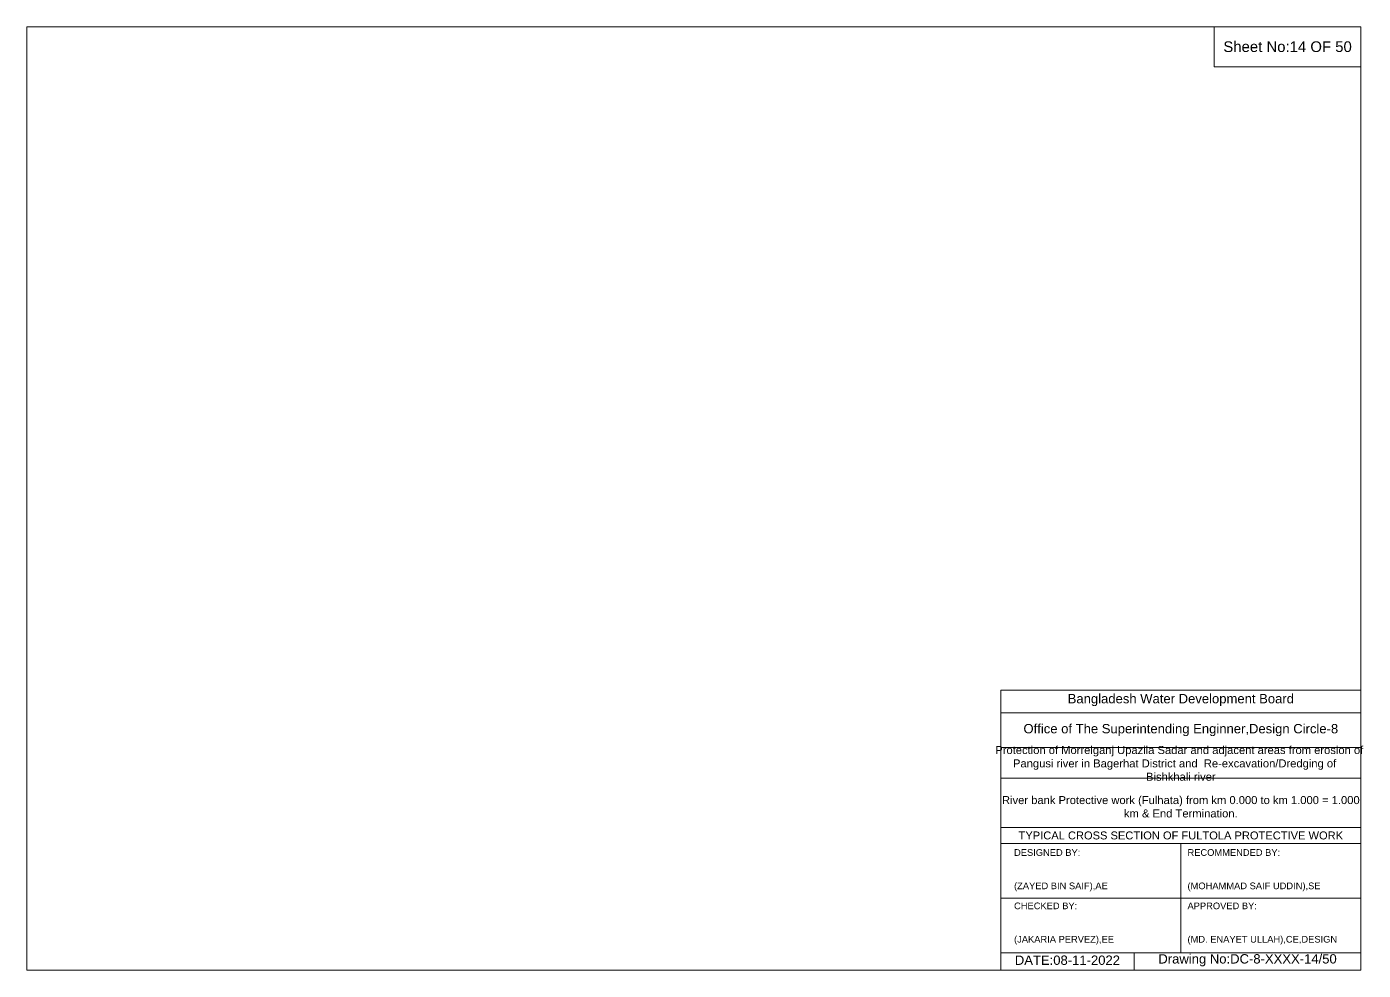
# Model space of a CAD drawing. Header units: inches. Extents: x 89000 to 305017, y -7071 to 0.
# Drawn here: x 295000 to 305017, y -7071 to 0 of the extents above; entities that cross this region are included whole.
import ezdxf

# ---------------------------------------------------------------- set-up
doc = ezdxf.new("R2010")
doc.units = ezdxf.units.IN
doc.header["$LTSCALE"] = 7
doc.header["$MEASUREMENT"] = 0
doc.layers.add('Cross Section Labels', color=7, linetype='Continuous', lineweight=9)
doc.styles.get("Standard").update_dxf_attribs({"font": 'arial.ttf'})

msp = doc.modelspace()

# ---------------------------------------------------------------- linework, layer by layer
at = {"layer": 'Cross Section Labels'}
for points in [[(295000, 0), (305000, 0), (305000, -7071), (295000, -7071)], [(303900, 0), (305000, 0), (305000, -300), (303900, -300)]]:
    msp.add_lwpolyline(points, close=True, dxfattribs=at)
for points in [[(302300, -7071), (302300, -4971), (305000, -4971)], [(302300, -5141), (305000, -5141)], [(302300, -5401), (305000, -5401)], [(302300, -5631), (305000, -5631)], [(302300, -6001), (305000, -6001)], [(302300, -6121), (305000, -6121)], [(303650, -6121), (303650, -6941)], [(302300, -6531), (305000, -6531)], [(302300, -6941), (305000, -6941)], [(303300, -6941), (303300, -7071)]]:
    msp.add_lwpolyline(points, dxfattribs=at)

# ---------------------------------------------------------------- texts
at = {"layer": 'Cross Section Labels', "attachment_point": 5}
for s, insert, char_height in [('Sheet No:14 OF 50', (304450, -150), 80), ('Bangladesh Water Development Board', (303650, -5046), 70), ('Office of The Superintending Enginner,Design Circle-8', (303650, -5271), 70)]:
    msp.add_mtext(s, dxfattribs=dict(at, insert=insert, char_height=char_height))
at = {"layer": 'Cross Section Labels'}
for s, insert, char_height, width, attachment_point in [('Protection of Morrelganj Upazila Sadar and adjacent areas from erosion of  Pangusi river in Bagerhat District and  Re-excavation/Dredging of     Bishkhali river', (303650, -5521), 60, 2800, 5), ('River bank Protective work (Fulhata) from km 0.000 to km 1.000 = 1.000 km & End Termination.', (303650, -5846), 60, 2700, 5), ('TYPICAL CROSS SECTION OF FULTOLA PROTECTIVE WORK', (303650, -6061), 59.5765532, 2800, 5), ('DESIGNED BY:^J^J^J(ZAYED BIN SAIF),AE', (302400, -6321), 50, 1400, 4), ('RECOMMENDED BY:^J^J^J(MOHAMMAD SAIF UDDIN),SE', (303700, -6321), 50, 1400, 4), ('CHECKED BY:^J^J^J(JAKARIA PERVEZ),EE', (302400, -6721), 50, 1400, 4), ('APPROVED BY:^J^J^J(MD. ENAYET ULLAH),CE,DESIGN', (303700, -6721), 50, 1400, 4), ('DATE:08-11-2022', (302800, -6996), 70, 1400, 5), ('Drawing No:DC-8-XXXX-14/50', (304150, -6996), 70, 2200, 5)]:
    msp.add_mtext(s, dxfattribs=dict(at, insert=insert, char_height=char_height, width=width, attachment_point=attachment_point))

doc.saveas('drawing.dxf')
